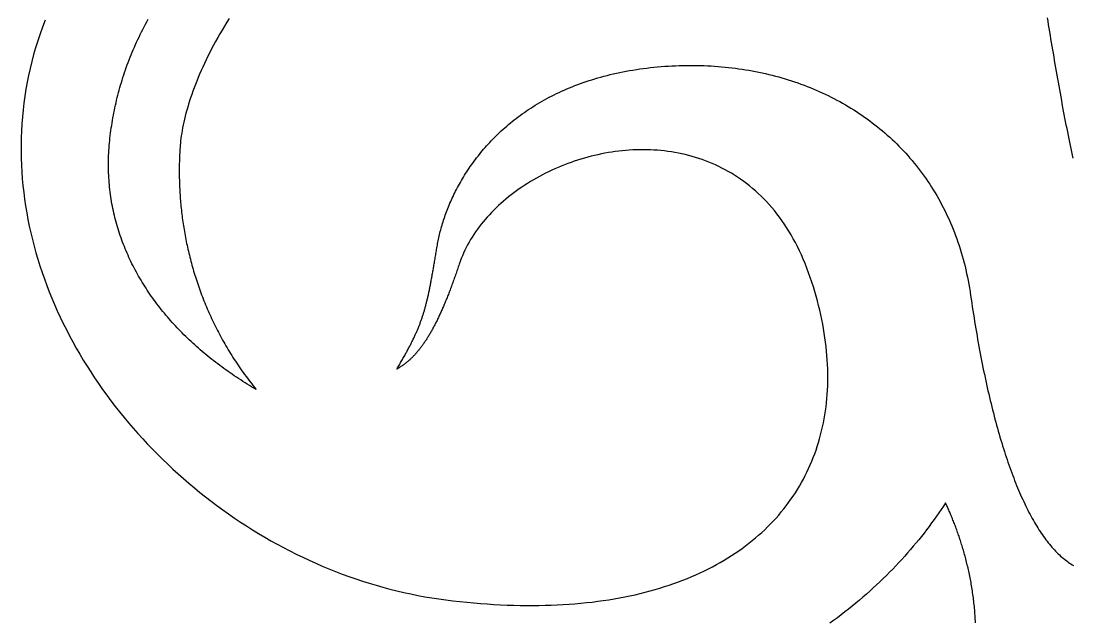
# Model space of a CAD drawing. Extents: x 5 to 105, y 2 to 136.
# Drawn here: x 43.33 to 54.73, y 53.78 to 60.29 of the extents above; entities that cross this region are included whole.
import ezdxf

# ---------------------------------------------------------------- set-up
doc = ezdxf.new("R2010")
doc.units = 0
doc.layers.get('0').update_dxf_attribs({"linetype": 'CONTINUOUS'})

msp = doc.modelspace()

# ---------------------------------------------------------------- linework, layer by layer
at = {"color": 7}
for points in [[(43.5894, 60.3013, 0), (43.5615, 60.2268, 0), (43.5353, 60.1521, 0), (43.5107, 60.0774, 0), (43.4877, 60.0026, 0), (43.4664, 59.9278, 0), (43.4466, 59.8528, 0), (43.4285, 59.7779, 0), (43.4119, 59.7029, 0), (43.3969, 59.6278, 0), (43.3834, 59.5528, 0), (43.3715, 59.4778, 0), (43.361, 59.4027, 0), (43.3521, 59.3277, 0), (43.3447, 59.2528, 0), (43.3388, 59.1779, 0), (43.3344, 59.103, 0), (43.3314, 59.0283, 0), (43.3298, 58.9536, 0), (43.3297, 58.879, 0), (43.331, 58.8045, 0), (43.3337, 58.7301, 0), (43.3378, 58.6559, 0), (43.3433, 58.5818, 0), (43.3502, 58.5079, 0), (43.3584, 58.4342, 0), (43.3679, 58.3606, 0), (43.3788, 58.2872, 0), (43.391, 58.2141, 0), (43.4045, 58.1411, 0), (43.4193, 58.0684, 0), (43.4353, 57.996, 0), (43.4527, 57.9237, 0), (43.4712, 57.8518, 0), (43.4911, 57.7801, 0), (43.5121, 57.7087, 0), (43.5343, 57.6377, 0), (43.5578, 57.5669, 0), (43.5824, 57.4964, 0), (43.6082, 57.4264, 0), (43.6352, 57.3566, 0), (43.6633, 57.2872, 0), (43.6926, 57.2182, 0), (43.7229, 57.1496, 0), (43.7544, 57.0814, 0), (43.787, 57.0136, 0), (43.8206, 56.9462, 0), (43.8553, 56.8792, 0), (43.8911, 56.8127, 0), (43.9279, 56.7467, 0), (43.9658, 56.6811, 0), (44.0046, 56.616, 0), (44.0445, 56.5514, 0), (44.0853, 56.4873, 0), (44.1272, 56.4238, 0), (44.17, 56.3607, 0), (44.2137, 56.2982, 0), (44.2584, 56.2363, 0), (44.304, 56.1749, 0), (44.3505, 56.1141, 0), (44.3979, 56.0539, 0), (44.4462, 55.9944, 0), (44.4954, 55.9354, 0), (44.5455, 55.877, 0), (44.5963, 55.8193, 0), (44.6481, 55.7623, 0), (44.7006, 55.7059, 0), (44.754, 55.6502, 0), (44.8081, 55.5951, 0), (44.863, 55.5408, 0), (44.9187, 55.4872, 0), (44.9752, 55.4343, 0), (45.0324, 55.3821, 0), (45.0903, 55.3307, 0), (45.1489, 55.2801, 0), (45.2083, 55.2302, 0), (45.2683, 55.1811, 0), (45.329, 55.1329, 0), (45.3904, 55.0854, 0), (45.4525, 55.0387, 0), (45.5151, 54.9929, 0), (45.5784, 54.9479, 0), (45.6423, 54.9038, 0), (45.7068, 54.8605, 0), (45.7719, 54.8181, 0), (45.8376, 54.7767, 0), (45.9038, 54.7361, 0), (45.9706, 54.6964, 0), (46.0379, 54.6577, 0), (46.1058, 54.6199, 0), (46.1741, 54.5831, 0), (46.243, 54.5472, 0), (46.3123, 54.5123, 0), (46.3821, 54.4784, 0), (46.4523, 54.4455, 0), (46.523, 54.4136, 0), (46.5942, 54.3828, 0), (46.6657, 54.3529, 0), (46.7376, 54.3242, 0), (46.81, 54.2964, 0), (46.8827, 54.2698, 0), (46.9558, 54.2443, 0), (47.0292, 54.2198, 0), (47.103, 54.1965, 0), (47.1771, 54.1742, 0), (47.2515, 54.1531, 0), (47.3262, 54.1332, 0), (47.4012, 54.1144, 0), (47.4765, 54.0968, 0), (47.5521, 54.0804, 0), (47.6279, 54.0651, 0), (47.7039, 54.0511, 0), (47.7801, 54.0383, 0), (47.8566, 54.0267, 0), (47.9332, 54.0164, 0)], [(44.2936, 59.0235, 0), (44.2968, 59.051, 0), (44.3003, 59.0784, 0), (44.304, 59.1058, 0), (44.3079, 59.1332, 0), (44.312, 59.1606, 0), (44.3163, 59.188, 0), (44.3208, 59.2154, 0), (44.3256, 59.2427, 0), (44.3306, 59.2701, 0), (44.3358, 59.2974, 0), (44.3412, 59.3248, 0), (44.3468, 59.3521, 0), (44.3527, 59.3795, 0), (44.3589, 59.4068, 0), (44.3652, 59.4341, 0), (44.3718, 59.4614, 0), (44.3787, 59.4888, 0), (44.3857, 59.5161, 0), (44.3931, 59.5434, 0), (44.4007, 59.5708, 0), (44.4085, 59.5981, 0), (44.4166, 59.6254, 0), (44.4249, 59.6528, 0), (44.4335, 59.6801, 0), (44.4424, 59.7075, 0), (44.4515, 59.7348, 0), (44.4609, 59.7622, 0), (44.4705, 59.7896, 0), (44.4804, 59.817, 0), (44.4906, 59.8443, 0), (44.5011, 59.8718, 0), (44.5118, 59.8992, 0), (44.5229, 59.9266, 0), (44.5342, 59.954, 0), (44.5458, 59.9815, 0), (44.5576, 60.009, 0), (44.5698, 60.0365, 0), (44.5822, 60.064, 0), (44.595, 60.0915, 0), (44.608, 60.119, 0), (44.6214, 60.1466, 0), (44.635, 60.1742, 0), (44.6489, 60.2018, 0), (44.6632, 60.2294, 0), (44.6777, 60.257, 0), (44.6926, 60.2847, 0), (44.7078, 60.3124, 0)], [(45.5858, 60.3202, 0), (45.5593, 60.2781, 0), (45.5336, 60.2363, 0), (45.5086, 60.1946, 0), (45.4844, 60.1532, 0), (45.4608, 60.112, 0), (45.4381, 60.0711, 0), (45.416, 60.0304, 0), (45.3947, 59.9901, 0), (45.374, 59.95, 0), (45.3541, 59.9102, 0), (45.3349, 59.8707, 0), (45.3163, 59.8315, 0), (45.2984, 59.7927, 0), (45.2813, 59.7543, 0), (45.2648, 59.7162, 0), (45.2489, 59.6784, 0), (45.2337, 59.6411, 0), (45.2192, 59.6041, 0), (45.2053, 59.5676, 0), (45.1921, 59.5315, 0), (45.1795, 59.4958, 0), (45.1675, 59.4605, 0), (45.1561, 59.4258, 0), (45.1454, 59.3915, 0), (45.1353, 59.3576, 0), (45.1258, 59.3243, 0), (45.1168, 59.2915, 0), (45.1085, 59.2591, 0), (45.1008, 59.2274, 0), (45.0936, 59.1961, 0), (45.087, 59.1654, 0), (45.081, 59.1353, 0), (45.0756, 59.1057, 0), (45.0707, 59.0768, 0), (45.0663, 59.0484, 0), (45.0625, 59.0207, 0), (45.0593, 58.9936, 0), (45.0566, 58.9671, 0), (45.0544, 58.9413, 0)], [(54.7299, 58.8039, 0), (54.7224, 58.8384, 0), (54.7149, 58.8732, 0), (54.7075, 58.9084, 0), (54.7001, 58.944, 0), (54.6927, 58.9799, 0), (54.6853, 59.0162, 0), (54.6779, 59.0528, 0), (54.6705, 59.0897, 0), (54.6632, 59.1268, 0), (54.6559, 59.1643, 0), (54.6486, 59.2019, 0), (54.6413, 59.2398, 0), (54.6341, 59.278, 0), (54.6269, 59.3163, 0), (54.6197, 59.3548, 0), (54.6125, 59.3934, 0), (54.6054, 59.4322, 0), (54.5983, 59.4712, 0), (54.5912, 59.5102, 0), (54.5842, 59.5494, 0), (54.5772, 59.5886, 0), (54.5702, 59.6279, 0), (54.5632, 59.6672, 0), (54.5563, 59.7066, 0), (54.5494, 59.746, 0), (54.5426, 59.7853, 0), (54.5358, 59.8247, 0), (54.529, 59.864, 0), (54.5223, 59.9032, 0), (54.5156, 59.9424, 0), (54.509, 59.9815, 0), (54.5024, 60.0205, 0), (54.4958, 60.0593, 0), (54.4893, 60.098, 0), (54.4829, 60.1366, 0), (54.4765, 60.175, 0), (54.4701, 60.2132, 0), (54.4638, 60.2512, 0), (54.4575, 60.2889, 0), (54.4513, 60.3264, 0)], [(47.8407, 57.8618, 0), (47.8434, 57.8777, 0), (47.8464, 57.8937, 0), (47.8495, 57.9099, 0), (47.8528, 57.9262, 0), (47.8564, 57.9427, 0), (47.8601, 57.9593, 0), (47.864, 57.9761, 0), (47.8681, 57.993, 0), (47.8723, 58.0101, 0), (47.8768, 58.0272, 0), (47.8815, 58.0445, 0), (47.8864, 58.0619, 0), (47.8915, 58.0794, 0), (47.8968, 58.0971, 0), (47.9023, 58.1148, 0), (47.908, 58.1327, 0), (47.914, 58.1506, 0), (47.9201, 58.1686, 0), (47.9265, 58.1868, 0), (47.933, 58.205, 0), (47.9398, 58.2233, 0), (47.9468, 58.2417, 0), (47.954, 58.2601, 0), (47.9615, 58.2786, 0), (47.9691, 58.2972, 0), (47.977, 58.3159, 0), (47.9852, 58.3346, 0), (47.9935, 58.3533, 0), (48.0021, 58.3722, 0), (48.0109, 58.391, 0), (48.0199, 58.4099, 0), (48.0292, 58.4288, 0), (48.0387, 58.4478, 0), (48.0485, 58.4668, 0), (48.0585, 58.4858, 0), (48.0687, 58.5049, 0), (48.0792, 58.5239, 0), (48.0899, 58.543, 0), (48.1009, 58.5621, 0), (48.1121, 58.5812, 0), (48.1235, 58.6003, 0), (48.1353, 58.6194, 0), (48.1472, 58.6384, 0), (48.1595, 58.6575, 0), (48.1719, 58.6766, 0), (48.1847, 58.6956, 0), (48.1977, 58.7146, 0), (48.2109, 58.7336, 0), (48.2245, 58.7525, 0), (48.2383, 58.7714, 0), (48.2523, 58.7903, 0), (48.2666, 58.8091, 0), (48.2812, 58.8279, 0), (48.2961, 58.8466, 0), (48.3112, 58.8653, 0), (48.3266, 58.8839, 0), (48.3423, 58.9024, 0), (48.3583, 58.9209, 0), (48.3745, 58.9393, 0), (48.3911, 58.9576, 0), (48.4079, 58.9759, 0), (48.425, 58.994, 0), (48.4424, 59.0121, 0), (48.46, 59.0301, 0), (48.478, 59.0479, 0), (48.4962, 59.0657, 0), (48.5148, 59.0834, 0), (48.5336, 59.1009, 0), (48.5528, 59.1184, 0), (48.5722, 59.1357, 0), (48.5919, 59.1529, 0), (48.612, 59.17, 0), (48.6323, 59.1869, 0), (48.6529, 59.2038, 0), (48.6739, 59.2204, 0), (48.6951, 59.237, 0), (48.7167, 59.2533, 0), (48.7386, 59.2696, 0), (48.7608, 59.2856, 0), (48.7833, 59.3016, 0), (48.8061, 59.3173, 0), (48.8292, 59.3329, 0), (48.8527, 59.3483, 0), (48.8764, 59.3636, 0), (48.9005, 59.3786, 0), (48.925, 59.3935, 0), (48.9497, 59.4082, 0), (48.9748, 59.4227, 0), (49.0002, 59.437, 0), (49.0259, 59.4511, 0), (49.052, 59.465, 0), (49.0784, 59.4787, 0), (49.1052, 59.4922, 0), (49.1322, 59.5054, 0), (49.1596, 59.5185, 0), (49.1874, 59.5313, 0), (49.2155, 59.5439, 0), (49.244, 59.5562, 0), (49.2727, 59.5683, 0), (49.3019, 59.5802, 0), (49.3314, 59.5918, 0), (49.3612, 59.6032, 0), (49.3914, 59.6143, 0), (49.4219, 59.6252, 0), (49.4528, 59.6358, 0), (49.4841, 59.6462, 0), (49.5157, 59.6562, 0), (49.5477, 59.666, 0), (49.58, 59.6756, 0), (49.6127, 59.6848, 0), (49.6458, 59.6938, 0), (49.6793, 59.7024, 0), (49.7131, 59.7108, 0), (49.7472, 59.7189, 0), (49.7818, 59.7266, 0), (49.8167, 59.7341, 0), (49.852, 59.7412, 0), (49.8877, 59.7481, 0), (49.9237, 59.7546, 0), (49.9602, 59.7608, 0), (49.997, 59.7667, 0), (50.0342, 59.7722, 0), (50.0718, 59.7774, 0), (50.1098, 59.7823, 0), (50.1481, 59.7868, 0), (50.1869, 59.791, 0), (50.226, 59.7948, 0)], [(50.226, 59.7948, 0), (50.2653, 59.7982, 0), (50.3046, 59.8013, 0), (50.3437, 59.8039, 0), (50.3828, 59.8062, 0), (50.4218, 59.8081, 0), (50.4607, 59.8096, 0), (50.4996, 59.8107, 0), (50.5383, 59.8114, 0), (50.577, 59.8117, 0), (50.6155, 59.8116, 0), (50.654, 59.8112, 0), (50.6923, 59.8103, 0), (50.7306, 59.8091, 0), (50.7687, 59.8075, 0), (50.8067, 59.8055, 0), (50.8446, 59.8031, 0), (50.8824, 59.8003, 0), (50.9201, 59.7972, 0), (50.9576, 59.7937, 0), (50.9951, 59.7898, 0), (51.0324, 59.7855, 0), (51.0695, 59.7808, 0), (51.1065, 59.7757, 0), (51.1434, 59.7703, 0), (51.1801, 59.7645, 0), (51.2167, 59.7583, 0), (51.2532, 59.7518, 0), (51.2895, 59.7449, 0), (51.3256, 59.7376, 0), (51.3616, 59.7299, 0), (51.3974, 59.7218, 0), (51.4331, 59.7134, 0), (51.4685, 59.7046, 0), (51.5039, 59.6954, 0), (51.539, 59.6859, 0), (51.574, 59.676, 0), (51.6088, 59.6657, 0), (51.6434, 59.6551, 0), (51.6778, 59.6441, 0), (51.712, 59.6327, 0), (51.746, 59.6209, 0), (51.7799, 59.6088, 0), (51.8135, 59.5964, 0), (51.847, 59.5835, 0), (51.8802, 59.5703, 0), (51.9133, 59.5568, 0), (51.9461, 59.5428, 0), (51.9787, 59.5285, 0), (52.0111, 59.5139, 0), (52.0433, 59.4989, 0), (52.0752, 59.4835, 0), (52.1069, 59.4678, 0), (52.1384, 59.4517, 0), (52.1697, 59.4353, 0), (52.2007, 59.4185, 0), (52.2315, 59.4013, 0), (52.2621, 59.3838, 0), (52.2924, 59.3659, 0), (52.3225, 59.3477, 0), (52.3523, 59.3291, 0), (52.3818, 59.3102, 0), (52.4111, 59.2909, 0), (52.4402, 59.2713, 0), (52.469, 59.2513, 0), (52.4975, 59.231, 0), (52.5257, 59.2103, 0), (52.5537, 59.1893, 0), (52.5814, 59.1679, 0), (52.6088, 59.1462, 0), (52.636, 59.1242, 0), (52.6628, 59.1018, 0), (52.6894, 59.079, 0), (52.7157, 59.0559, 0), (52.7417, 59.0325, 0), (52.7674, 59.0087, 0), (52.7928, 58.9845, 0), (52.8179, 58.9601, 0), (52.8426, 58.9353, 0), (52.8671, 58.9101, 0), (52.8913, 58.8846, 0), (52.9151, 58.8588, 0), (52.9387, 58.8326, 0), (52.9619, 58.8061, 0), (52.9848, 58.7793, 0), (53.0073, 58.7521, 0), (53.0296, 58.7246, 0), (53.0515, 58.6968, 0), (53.073, 58.6686, 0), (53.0943, 58.6401, 0), (53.1151, 58.6113, 0), (53.1357, 58.5821, 0), (53.1559, 58.5526, 0), (53.1757, 58.5227, 0), (53.1952, 58.4926, 0), (53.2143, 58.4621, 0), (53.2331, 58.4313, 0), (53.2515, 58.4001, 0), (53.2695, 58.3686, 0), (53.2872, 58.3368, 0), (53.3045, 58.3047, 0), (53.3214, 58.2723, 0), (53.3379, 58.2395, 0), (53.3541, 58.2064, 0), (53.3698, 58.173, 0), (53.3852, 58.1392, 0), (53.4002, 58.1052, 0), (53.4148, 58.0708, 0), (53.429, 58.0361, 0), (53.4428, 58.001, 0), (53.4562, 57.9657, 0), (53.4692, 57.93, 0), (53.4817, 57.8941, 0), (53.4939, 57.8578, 0), (53.5056, 57.8212, 0), (53.517, 57.7842, 0), (53.5279, 57.747, 0), (53.5383, 57.7095, 0), (53.5484, 57.6716, 0), (53.558, 57.6334, 0), (53.5672, 57.5949, 0), (53.5759, 57.5561, 0), (53.5843, 57.517, 0), (53.5921, 57.4776, 0), (53.5995, 57.4379, 0), (53.6065, 57.3978, 0), (53.613, 57.3575, 0), (53.6191, 57.3168, 0)], [(45.8769, 56.2988, 0), (45.8527, 56.313, 0), (45.8286, 56.3273, 0), (45.8046, 56.3417, 0), (45.7808, 56.3563, 0), (45.7571, 56.371, 0), (45.7335, 56.3858, 0), (45.7101, 56.4008, 0), (45.6868, 56.4159, 0), (45.6636, 56.4311, 0), (45.6406, 56.4465, 0), (45.6177, 56.462, 0), (45.5949, 56.4776, 0), (45.5723, 56.4934, 0), (45.5499, 56.5093, 0), (45.5276, 56.5253, 0), (45.5054, 56.5415, 0), (45.4834, 56.5578, 0), (45.4615, 56.5742, 0), (45.4398, 56.5907, 0), (45.4183, 56.6074, 0), (45.3969, 56.6242, 0), (45.3756, 56.6411, 0), (45.3545, 56.6582, 0), (45.3336, 56.6754, 0), (45.3128, 56.6927, 0), (45.2922, 56.7101, 0), (45.2718, 56.7277, 0), (45.2515, 56.7453, 0), (45.2314, 56.7631, 0), (45.2114, 56.7811, 0), (45.1917, 56.7991, 0), (45.1721, 56.8173, 0), (45.1526, 56.8356, 0), (45.1334, 56.854, 0), (45.1143, 56.8725, 0), (45.0953, 56.8912, 0), (45.0766, 56.9099, 0), (45.0581, 56.9288, 0), (45.0397, 56.9478, 0), (45.0215, 56.967, 0), (45.0035, 56.9862, 0), (44.9856, 57.0056, 0), (44.968, 57.025, 0), (44.9505, 57.0446, 0), (44.9333, 57.0643, 0), (44.9162, 57.0842, 0), (44.8993, 57.1041, 0), (44.8826, 57.1242, 0), (44.8661, 57.1443, 0), (44.8498, 57.1646, 0), (44.8337, 57.185, 0), (44.8178, 57.2055, 0), (44.8021, 57.2261, 0), (44.7866, 57.2468, 0), (44.7713, 57.2676, 0), (44.7562, 57.2886, 0), (44.7413, 57.3096, 0), (44.7266, 57.3308, 0), (44.7121, 57.3521, 0), (44.6978, 57.3734, 0), (44.6838, 57.3949, 0), (44.6699, 57.4165, 0), (44.6563, 57.4382, 0), (44.6429, 57.46, 0), (44.6297, 57.4819, 0), (44.6167, 57.5039, 0), (44.6039, 57.526, 0), (44.5914, 57.5482, 0), (44.579, 57.5705, 0), (44.5669, 57.593, 0), (44.5551, 57.6155, 0), (44.5434, 57.6381, 0), (44.532, 57.6608, 0), (44.5208, 57.6837, 0), (44.5099, 57.7066, 0), (44.4992, 57.7296, 0), (44.4887, 57.7527, 0), (44.4784, 57.776, 0), (44.4684, 57.7993, 0), (44.4586, 57.8227, 0), (44.4491, 57.8462, 0), (44.4398, 57.8698, 0), (44.4307, 57.8935, 0), (44.4219, 57.9173, 0), (44.4133, 57.9412, 0), (44.405, 57.9652, 0), (44.3969, 57.9893, 0), (44.3891, 58.0135, 0), (44.3815, 58.0377, 0), (44.3742, 58.0621, 0), (44.3672, 58.0865, 0), (44.3603, 58.1111, 0), (44.3538, 58.1357, 0), (44.3475, 58.1605, 0), (44.3415, 58.1853, 0), (44.3357, 58.2102, 0), (44.3302, 58.2352, 0), (44.3249, 58.2602, 0), (44.3199, 58.2854, 0), (44.3152, 58.3107, 0), (44.3107, 58.336, 0), (44.3066, 58.3614, 0), (44.3026, 58.3869, 0), (44.299, 58.4125, 0), (44.2956, 58.4382, 0), (44.2925, 58.464, 0), (44.2897, 58.4898, 0), (44.2872, 58.5158, 0), (44.2849, 58.5418, 0), (44.2829, 58.5679, 0), (44.2813, 58.594, 0), (44.2798, 58.6203, 0), (44.2787, 58.6466, 0), (44.2779, 58.6731, 0), (44.2773, 58.6996, 0), (44.277, 58.7261, 0), (44.2771, 58.7528, 0), (44.2774, 58.7795, 0), (44.278, 58.8063, 0), (44.2789, 58.8332, 0), (44.2801, 58.8602, 0), (44.2816, 58.8872, 0), (44.2834, 58.9143, 0), (44.2855, 58.9415, 0), (44.2879, 58.9688, 0), (44.2906, 58.9961, 0), (44.2936, 59.0235, 0)], [(45.0544, 58.9413, 0), (45.053, 58.9223, 0), (45.0517, 58.9032, 0), (45.0505, 58.8841, 0), (45.0493, 58.8649, 0), (45.0483, 58.8457, 0), (45.0474, 58.8263, 0), (45.0466, 58.8069, 0), (45.0459, 58.7875, 0), (45.0453, 58.7679, 0), (45.0448, 58.7484, 0), (45.0444, 58.7287, 0), (45.0441, 58.709, 0), (45.0439, 58.6892, 0), (45.0438, 58.6694, 0), (45.0438, 58.6495, 0), (45.0439, 58.6295, 0), (45.0441, 58.6095, 0), (45.0445, 58.5895, 0), (45.0449, 58.5694, 0), (45.0454, 58.5492, 0), (45.0461, 58.529, 0), (45.0468, 58.5087, 0), (45.0477, 58.4884, 0), (45.0487, 58.468, 0), (45.0498, 58.4476, 0), (45.051, 58.4271, 0), (45.0523, 58.4066, 0), (45.0538, 58.3861, 0), (45.0553, 58.3655, 0), (45.057, 58.3448, 0), (45.0588, 58.3241, 0), (45.0607, 58.3034, 0), (45.0627, 58.2827, 0), (45.0648, 58.2618, 0), (45.0671, 58.241, 0), (45.0695, 58.2201, 0), (45.072, 58.1992, 0), (45.0746, 58.1783, 0), (45.0773, 58.1573, 0), (45.0802, 58.1363, 0), (45.0832, 58.1152, 0), (45.0863, 58.0941, 0), (45.0895, 58.073, 0), (45.0929, 58.0519, 0), (45.0963, 58.0307, 0), (45.1, 58.0095, 0), (45.1037, 57.9883, 0), (45.1076, 57.9671, 0), (45.1116, 57.9458, 0), (45.1157, 57.9245, 0), (45.1199, 57.9032, 0), (45.1243, 57.8819, 0), (45.1288, 57.8605, 0), (45.1335, 57.8392, 0), (45.1383, 57.8178, 0), (45.1432, 57.7964, 0), (45.1482, 57.775, 0), (45.1534, 57.7536, 0), (45.1587, 57.7321, 0), (45.1642, 57.7107, 0), (45.1698, 57.6892, 0), (45.1755, 57.6677, 0), (45.1814, 57.6462, 0), (45.1874, 57.6247, 0), (45.1935, 57.6032, 0), (45.1998, 57.5817, 0), (45.2063, 57.5602, 0), (45.2128, 57.5387, 0), (45.2195, 57.5172, 0), (45.2264, 57.4957, 0), (45.2334, 57.4741, 0), (45.2405, 57.4526, 0), (45.2478, 57.4311, 0), (45.2553, 57.4096, 0), (45.2629, 57.3881, 0), (45.2706, 57.3665, 0), (45.2785, 57.345, 0), (45.2865, 57.3235, 0), (45.2947, 57.302, 0), (45.303, 57.2806, 0), (45.3115, 57.2591, 0), (45.3201, 57.2376, 0), (45.3289, 57.2162, 0), (45.3379, 57.1947, 0), (45.3469, 57.1733, 0), (45.3562, 57.1519, 0), (45.3656, 57.1305, 0), (45.3752, 57.1091, 0), (45.3849, 57.0877, 0), (45.3947, 57.0664, 0), (45.4048, 57.045, 0), (45.415, 57.0237, 0), (45.4253, 57.0025, 0), (45.4358, 56.9812, 0), (45.4465, 56.96, 0), (45.4573, 56.9387, 0), (45.4683, 56.9175, 0), (45.4794, 56.8964, 0), (45.4908, 56.8752, 0), (45.5022, 56.8541, 0), (45.5139, 56.8331, 0), (45.5257, 56.812, 0), (45.5377, 56.791, 0), (45.5498, 56.77, 0), (45.5621, 56.7491, 0), (45.5746, 56.7282, 0), (45.5873, 56.7073, 0), (45.6001, 56.6864, 0), (45.6131, 56.6656, 0), (45.6263, 56.6449, 0), (45.6396, 56.6242, 0), (45.6531, 56.6035, 0), (45.6668, 56.5828, 0), (45.6806, 56.5622, 0), (45.6947, 56.5417, 0), (45.7089, 56.5212, 0), (45.7232, 56.5007, 0), (45.7378, 56.4803, 0), (45.7525, 56.4599, 0), (45.7675, 56.4396, 0), (45.7825, 56.4193, 0), (45.7978, 56.3991, 0), (45.8133, 56.379, 0), (45.8289, 56.3588, 0), (45.8447, 56.3388, 0), (45.8607, 56.3188, 0), (45.8769, 56.2988, 0)], [(51.8814, 57.5122, 0), (51.8636, 57.5631, 0), (51.8451, 57.613, 0), (51.8258, 57.6618, 0), (51.806, 57.7095, 0), (51.7854, 57.7562, 0), (51.7643, 57.8018, 0), (51.7425, 57.8464, 0), (51.72, 57.8899, 0), (51.697, 57.9324, 0), (51.6734, 57.9739, 0), (51.6491, 58.0144, 0), (51.6244, 58.0538, 0), (51.599, 58.0923, 0), (51.5731, 58.1297, 0), (51.5467, 58.1662, 0), (51.5197, 58.2017, 0), (51.4923, 58.2362, 0), (51.4643, 58.2697, 0), (51.4358, 58.3023, 0), (51.4069, 58.3339, 0), (51.3775, 58.3646, 0), (51.3477, 58.3943, 0), (51.3174, 58.4231, 0), (51.2867, 58.451, 0), (51.2555, 58.478, 0), (51.224, 58.504, 0), (51.1921, 58.5292, 0), (51.1598, 58.5534, 0), (51.1271, 58.5767, 0), (51.0941, 58.5992, 0), (51.0607, 58.6208, 0), (51.027, 58.6415, 0), (50.9929, 58.6613, 0), (50.9586, 58.6803, 0), (50.924, 58.6985, 0), (50.8891, 58.7158, 0), (50.8539, 58.7322, 0), (50.8184, 58.7478, 0), (50.7827, 58.7626, 0), (50.7468, 58.7766, 0), (50.7106, 58.7898, 0), (50.6743, 58.8022, 0), (50.6377, 58.8138, 0), (50.6009, 58.8246, 0), (50.564, 58.8346, 0), (50.5269, 58.8438, 0), (50.4896, 58.8523, 0), (50.4522, 58.86, 0), (50.4147, 58.8669, 0), (50.3771, 58.8731, 0), (50.3393, 58.8786, 0), (50.3015, 58.8833, 0), (50.2636, 58.8873, 0), (50.2256, 58.8906, 0), (50.1876, 58.8932, 0), (50.1495, 58.8951, 0), (50.1114, 58.8963, 0), (50.0732, 58.8967, 0), (50.0351, 58.8965, 0), (49.9969, 58.8957, 0), (49.9588, 58.8941, 0), (49.9207, 58.8919, 0), (49.8826, 58.889, 0), (49.8446, 58.8855, 0), (49.8067, 58.8813, 0), (49.7688, 58.8765, 0), (49.731, 58.8711, 0), (49.6933, 58.8651, 0), (49.6558, 58.8584, 0), (49.6183, 58.8511, 0), (49.581, 58.8432, 0), (49.5438, 58.8348, 0), (49.5068, 58.8257, 0), (49.47, 58.8161, 0), (49.4333, 58.8059, 0), (49.3969, 58.7951, 0), (49.3606, 58.7837, 0), (49.3246, 58.7719, 0), (49.2888, 58.7594, 0), (49.2532, 58.7464, 0), (49.2179, 58.7329, 0), (49.1829, 58.7189, 0), (49.1481, 58.7043, 0), (49.1137, 58.6893, 0), (49.0795, 58.6737, 0), (49.0457, 58.6577, 0), (49.0121, 58.6411, 0), (48.979, 58.6241, 0), (48.9461, 58.6065, 0), (48.9137, 58.5886, 0), (48.8816, 58.5701, 0), (48.8499, 58.5512, 0), (48.8186, 58.5319, 0), (48.7877, 58.5121, 0), (48.7572, 58.4918, 0), (48.7272, 58.4712, 0), (48.6976, 58.4501, 0), (48.6684, 58.4286, 0), (48.6398, 58.4067, 0), (48.6116, 58.3844, 0), (48.5839, 58.3617, 0), (48.5567, 58.3386, 0), (48.5301, 58.3152, 0), (48.504, 58.2913, 0), (48.4784, 58.2671, 0), (48.4533, 58.2426, 0), (48.4289, 58.2176, 0), (48.405, 58.1924, 0), (48.3817, 58.1668, 0), (48.359, 58.1409, 0), (48.3369, 58.1146, 0), (48.3155, 58.0881, 0), (48.2947, 58.0612, 0), (48.2745, 58.034, 0), (48.255, 58.0065, 0), (48.2362, 57.9787, 0), (48.2181, 57.9507, 0), (48.2006, 57.9224, 0), (48.1839, 57.8938, 0), (48.1679, 57.8649, 0), (48.1526, 57.8358, 0), (48.1381, 57.8065, 0), (48.1243, 57.7769, 0), (48.1114, 57.747, 0), (48.0991, 57.717, 0), (48.0877, 57.6867, 0), (48.0771, 57.6562, 0)], [(47.4013, 56.5191, 0), (47.4085, 56.5311, 0), (47.4155, 56.543, 0), (47.4225, 56.5547, 0), (47.4293, 56.5663, 0), (47.4361, 56.5778, 0), (47.4427, 56.5892, 0), (47.4493, 56.6004, 0), (47.4558, 56.6116, 0), (47.4621, 56.6226, 0), (47.4684, 56.6335, 0), (47.4745, 56.6444, 0), (47.4806, 56.6551, 0), (47.4866, 56.6657, 0), (47.4925, 56.6763, 0), (47.4983, 56.6867, 0), (47.504, 56.6971, 0), (47.5096, 56.7073, 0), (47.5152, 56.7175, 0), (47.5206, 56.7276, 0), (47.526, 56.7376, 0), (47.5312, 56.7475, 0), (47.5364, 56.7574, 0), (47.5416, 56.7672, 0), (47.5466, 56.7769, 0), (47.5515, 56.7865, 0), (47.5564, 56.7961, 0), (47.5612, 56.8056, 0), (47.5659, 56.8151, 0), (47.5706, 56.8245, 0), (47.5752, 56.8338, 0), (47.5797, 56.8431, 0), (47.5841, 56.8523, 0), (47.5885, 56.8615, 0), (47.5927, 56.8706, 0), (47.597, 56.8797, 0), (47.6011, 56.8888, 0), (47.6052, 56.8978, 0), (47.6092, 56.9068, 0), (47.6132, 56.9157, 0), (47.6171, 56.9246, 0), (47.6209, 56.9335, 0), (47.6247, 56.9423, 0), (47.6284, 56.9512, 0), (47.6321, 56.96, 0), (47.6357, 56.9688, 0), (47.6392, 56.9775, 0), (47.6427, 56.9863, 0), (47.6461, 56.9951, 0), (47.6495, 57.0038, 0), (47.6528, 57.0125, 0), (47.6561, 57.0213, 0), (47.6593, 57.03, 0), (47.6625, 57.0387, 0), (47.6656, 57.0474, 0), (47.6687, 57.0562, 0), (47.6718, 57.0649, 0), (47.6747, 57.0737, 0), (47.6777, 57.0824, 0), (47.6806, 57.0912, 0), (47.6835, 57.1, 0), (47.6863, 57.1089, 0), (47.6891, 57.1177, 0), (47.6918, 57.1266, 0), (47.6946, 57.1355, 0), (47.6972, 57.1444, 0), (47.6999, 57.1534, 0), (47.7025, 57.1624, 0), (47.7051, 57.1714, 0), (47.7076, 57.1805, 0), (47.7102, 57.1896, 0), (47.7127, 57.1988, 0), (47.7151, 57.208, 0), (47.7176, 57.2173, 0), (47.72, 57.2266, 0), (47.7224, 57.236, 0), (47.7247, 57.2454, 0), (47.7271, 57.2549, 0), (47.7294, 57.2644, 0), (47.7317, 57.2741, 0), (47.734, 57.2838, 0), (47.7363, 57.2935, 0), (47.7385, 57.3034, 0), (47.7407, 57.3133, 0), (47.743, 57.3232, 0), (47.7452, 57.3333, 0), (47.7474, 57.3435, 0), (47.7496, 57.3537, 0), (47.7517, 57.364, 0), (47.7539, 57.3744, 0), (47.7561, 57.385, 0), (47.7582, 57.3956, 0), (47.7604, 57.4063, 0), (47.7625, 57.4171, 0), (47.7646, 57.428, 0), (47.7668, 57.439, 0), (47.7689, 57.4501, 0), (47.771, 57.4613, 0), (47.7732, 57.4727, 0), (47.7753, 57.4841, 0), (47.7775, 57.4957, 0), (47.7796, 57.5074, 0), (47.7818, 57.5192, 0), (47.7839, 57.5311, 0), (47.7861, 57.5432, 0), (47.7883, 57.5554, 0), (47.7905, 57.5678, 0), (47.7927, 57.5802, 0), (47.7949, 57.5928, 0), (47.7971, 57.6056, 0), (47.7993, 57.6185, 0), (47.8016, 57.6315, 0), (47.8039, 57.6447, 0), (47.8061, 57.658, 0), (47.8085, 57.6715, 0), (47.8108, 57.6851, 0), (47.8131, 57.6989, 0), (47.8155, 57.7129, 0), (47.8179, 57.727, 0), (47.8203, 57.7413, 0), (47.8228, 57.7557, 0), (47.8252, 57.7704, 0), (47.8277, 57.7852, 0), (47.8303, 57.8001, 0), (47.8328, 57.8153, 0), (47.8354, 57.8306, 0), (47.838, 57.8461, 0), (47.8407, 57.8618, 0)], [(48.0771, 57.6562, 0), (48.0722, 57.6414, 0), (48.0673, 57.6268, 0), (48.0623, 57.6122, 0), (48.0574, 57.5977, 0), (48.0525, 57.5834, 0), (48.0476, 57.5691, 0), (48.0427, 57.5549, 0), (48.0378, 57.5409, 0), (48.0329, 57.5269, 0), (48.028, 57.513, 0), (48.0231, 57.4992, 0), (48.0183, 57.4856, 0), (48.0134, 57.472, 0), (48.0085, 57.4585, 0), (48.0036, 57.4451, 0), (47.9988, 57.4318, 0), (47.9939, 57.4186, 0), (47.989, 57.4055, 0), (47.9841, 57.3925, 0), (47.9793, 57.3796, 0), (47.9744, 57.3668, 0), (47.9695, 57.3541, 0), (47.9647, 57.3415, 0), (47.9598, 57.329, 0), (47.9549, 57.3165, 0), (47.9501, 57.3042, 0), (47.9452, 57.292, 0), (47.9403, 57.2798, 0), (47.9354, 57.2678, 0), (47.9306, 57.2558, 0), (47.9257, 57.244, 0), (47.9208, 57.2322, 0), (47.9159, 57.2205, 0), (47.911, 57.2089, 0), (47.9061, 57.1975, 0), (47.9012, 57.1861, 0), (47.8963, 57.1748, 0), (47.8914, 57.1636, 0), (47.8865, 57.1525, 0), (47.8816, 57.1414, 0), (47.8767, 57.1305, 0), (47.8718, 57.1197, 0), (47.8668, 57.1089, 0), (47.8619, 57.0983, 0), (47.857, 57.0877, 0), (47.852, 57.0773, 0), (47.847, 57.0669, 0), (47.8421, 57.0566, 0), (47.8371, 57.0464, 0), (47.8321, 57.0363, 0), (47.8271, 57.0263, 0), (47.8221, 57.0164, 0), (47.8171, 57.0066, 0), (47.8121, 56.9968, 0), (47.8071, 56.9872, 0), (47.802, 56.9776, 0), (47.797, 56.9682, 0), (47.7919, 56.9588, 0), (47.7869, 56.9495, 0), (47.7818, 56.9403, 0), (47.7767, 56.9312, 0), (47.7716, 56.9222, 0), (47.7665, 56.9132, 0), (47.7614, 56.9044, 0), (47.7562, 56.8956, 0), (47.7511, 56.887, 0), (47.7459, 56.8784, 0), (47.7407, 56.8699, 0), (47.7356, 56.8615, 0), (47.7303, 56.8532, 0), (47.7251, 56.845, 0), (47.7199, 56.8368, 0), (47.7146, 56.8288, 0), (47.7094, 56.8208, 0), (47.7041, 56.8129, 0), (47.6988, 56.8052, 0), (47.6935, 56.7975, 0), (47.6882, 56.7898, 0), (47.6828, 56.7823, 0), (47.6775, 56.7749, 0), (47.6721, 56.7675, 0), (47.6667, 56.7602, 0), (47.6613, 56.7531, 0), (47.6559, 56.746, 0), (47.6504, 56.7389, 0), (47.645, 56.732, 0), (47.6395, 56.7252, 0), (47.634, 56.7184, 0), (47.6284, 56.7117, 0), (47.6229, 56.7051, 0), (47.6173, 56.6986, 0), (47.6118, 56.6922, 0), (47.6062, 56.6859, 0), (47.6005, 56.6796, 0), (47.5949, 56.6734, 0), (47.5892, 56.6674, 0), (47.5835, 56.6613, 0), (47.5778, 56.6554, 0), (47.5721, 56.6496, 0), (47.5663, 56.6438, 0), (47.5605, 56.6382, 0), (47.5547, 56.6326, 0), (47.5489, 56.6271, 0), (47.5431, 56.6216, 0), (47.5372, 56.6163, 0), (47.5313, 56.611, 0), (47.5254, 56.6058, 0), (47.5194, 56.6007, 0), (47.5135, 56.5957, 0), (47.5075, 56.5908, 0), (47.5014, 56.5859, 0), (47.4954, 56.5812, 0), (47.4893, 56.5765, 0), (47.4832, 56.5719, 0), (47.4771, 56.5673, 0), (47.4709, 56.5629, 0), (47.4647, 56.5585, 0), (47.4585, 56.5542, 0), (47.4523, 56.55, 0), (47.446, 56.5459, 0), (47.4397, 56.5418, 0), (47.4334, 56.5378, 0), (47.427, 56.5339, 0), (47.4206, 56.5301, 0), (47.4142, 56.5264, 0), (47.4078, 56.5227, 0), (47.4013, 56.5191, 0)], [(47.9332, 54.0164, 0), (48.0097, 54.007, 0), (48.0854, 53.9985, 0), (48.1605, 53.9908, 0), (48.2348, 53.9838, 0), (48.3085, 53.9776, 0), (48.3816, 53.9722, 0), (48.4539, 53.9676, 0), (48.5256, 53.9637, 0), (48.5966, 53.9605, 0), (48.6669, 53.9582, 0), (48.7365, 53.9565, 0), (48.8054, 53.9556, 0), (48.8737, 53.9555, 0), (48.9413, 53.9561, 0), (49.0081, 53.9574, 0), (49.0743, 53.9594, 0), (49.1398, 53.9621, 0), (49.2046, 53.9656, 0), (49.2687, 53.9697, 0), (49.3321, 53.9746, 0), (49.3949, 53.9801, 0), (49.4569, 53.9864, 0), (49.5182, 53.9933, 0), (49.5788, 54.0009, 0), (49.6388, 54.0092, 0), (49.698, 54.0182, 0), (49.7565, 54.0278, 0), (49.8144, 54.0381, 0), (49.8715, 54.0491, 0), (49.9279, 54.0607, 0), (49.9836, 54.0729, 0), (50.0386, 54.0858, 0), (50.0929, 54.0994, 0), (50.1465, 54.1135, 0), (50.1994, 54.1283, 0), (50.2516, 54.1437, 0), (50.303, 54.1598, 0), (50.3538, 54.1764, 0), (50.4038, 54.1937, 0), (50.4531, 54.2115, 0), (50.5017, 54.23, 0), (50.5496, 54.249, 0), (50.5967, 54.2687, 0), (50.6432, 54.2889, 0), (50.6889, 54.3097, 0), (50.7339, 54.3311, 0), (50.7782, 54.353, 0), (50.8217, 54.3755, 0), (50.8645, 54.3986, 0), (50.9066, 54.4222, 0), (50.948, 54.4463, 0), (50.9886, 54.471, 0), (51.0286, 54.4963, 0), (51.0677, 54.5221, 0), (51.1062, 54.5484, 0), (51.1439, 54.5752, 0), (51.1809, 54.6025, 0), (51.2171, 54.6304, 0), (51.2527, 54.6588, 0), (51.2874, 54.6877, 0), (51.3215, 54.717, 0), (51.3548, 54.7469, 0), (51.3873, 54.7773, 0), (51.4191, 54.8081, 0), (51.4502, 54.8394, 0), (51.4805, 54.8712, 0), (51.5101, 54.9035, 0), (51.539, 54.9362, 0), (51.5671, 54.9694, 0), (51.5944, 55.0031, 0), (51.621, 55.0372, 0), (51.6469, 55.0717, 0), (51.6719, 55.1067, 0), (51.6963, 55.1421, 0), (51.7199, 55.178, 0), (51.7427, 55.2142, 0), (51.7648, 55.2509, 0), (51.7861, 55.288, 0), (51.8067, 55.3256, 0), (51.8265, 55.3635, 0), (51.8455, 55.4018, 0), (51.8638, 55.4405, 0), (51.8813, 55.4796, 0), (51.8981, 55.5191, 0), (51.9141, 55.559, 0), (51.9293, 55.5993, 0), (51.9438, 55.6399, 0), (51.9575, 55.6809, 0), (51.9704, 55.7222, 0), (51.9826, 55.7639, 0), (51.994, 55.806, 0), (52.0046, 55.8484, 0), (52.0144, 55.8911, 0), (52.0235, 55.9342, 0), (52.0318, 55.9776, 0), (52.0393, 56.0214, 0), (52.046, 56.0654, 0), (52.052, 56.1098, 0), (52.0572, 56.1545, 0), (52.0616, 56.1995, 0), (52.0652, 56.2448, 0), (52.068, 56.2904, 0), (52.0701, 56.3363, 0), (52.0714, 56.3824, 0), (52.0718, 56.4289, 0), (52.0715, 56.4756, 0), (52.0704, 56.5226, 0), (52.0686, 56.5699, 0), (52.0659, 56.6174, 0), (52.0624, 56.6652, 0), (52.0582, 56.7132, 0), (52.0531, 56.7615, 0), (52.0473, 56.8101, 0), (52.0406, 56.8588, 0), (52.0332, 56.9078, 0), (52.025, 56.957, 0), (52.0159, 57.0065, 0), (52.0061, 57.0562, 0), (51.9955, 57.106, 0), (51.984, 57.1561, 0), (51.9718, 57.2064, 0), (51.9587, 57.2569, 0), (51.9449, 57.3076, 0), (51.9302, 57.3585, 0), (51.9148, 57.4095, 0), (51.8985, 57.4608, 0), (51.8814, 57.5122, 0)], [(53.6191, 57.3168, 0), (53.6249, 57.2761, 0), (53.6309, 57.2356, 0), (53.6369, 57.1952, 0), (53.6431, 57.155, 0), (53.6493, 57.115, 0), (53.6556, 57.0751, 0), (53.6619, 57.0355, 0), (53.6684, 56.996, 0), (53.6749, 56.9567, 0), (53.6816, 56.9176, 0), (53.6883, 56.8787, 0), (53.6951, 56.84, 0), (53.7019, 56.8015, 0), (53.7089, 56.7632, 0), (53.7159, 56.7251, 0), (53.7231, 56.6872, 0), (53.7303, 56.6495, 0), (53.7375, 56.612, 0), (53.7449, 56.5747, 0), (53.7524, 56.5376, 0), (53.7599, 56.5008, 0), (53.7675, 56.4642, 0), (53.7752, 56.4278, 0), (53.783, 56.3916, 0), (53.7909, 56.3556, 0), (53.7988, 56.3199, 0), (53.8068, 56.2844, 0), (53.815, 56.2491, 0), (53.8231, 56.2141, 0), (53.8314, 56.1793, 0), (53.8398, 56.1448, 0), (53.8482, 56.1105, 0), (53.8567, 56.0764, 0), (53.8653, 56.0426, 0), (53.874, 56.009, 0), (53.8828, 55.9757, 0), (53.8916, 55.9427, 0), (53.9005, 55.9099, 0), (53.9095, 55.8773, 0), (53.9186, 55.845, 0), (53.9278, 55.813, 0), (53.937, 55.7813, 0), (53.9463, 55.7498, 0), (53.9557, 55.7186, 0), (53.9652, 55.6877, 0), (53.9748, 55.657, 0), (53.9844, 55.6267, 0), (53.9942, 55.5966, 0), (54.004, 55.5668, 0), (54.0138, 55.5372, 0), (54.0238, 55.508, 0), (54.0339, 55.4791, 0), (54.044, 55.4504, 0), (54.0542, 55.4221, 0), (54.0645, 55.394, 0), (54.0748, 55.3663, 0), (54.0853, 55.3388, 0), (54.0958, 55.3117, 0), (54.1064, 55.2848, 0), (54.1171, 55.2583, 0), (54.1278, 55.2321, 0), (54.1386, 55.2062, 0), (54.1496, 55.1806, 0), (54.1605, 55.1554, 0), (54.1716, 55.1304, 0), (54.1828, 55.1058, 0), (54.194, 55.0815, 0), (54.2053, 55.0576, 0), (54.2167, 55.034, 0), (54.2281, 55.0107, 0), (54.2397, 54.9877, 0), (54.2513, 54.9651, 0), (54.263, 54.9428, 0), (54.2747, 54.9209, 0), (54.2866, 54.8993, 0), (54.2985, 54.8781, 0), (54.3105, 54.8572, 0), (54.3226, 54.8367, 0), (54.3347, 54.8165, 0), (54.347, 54.7967, 0), (54.3593, 54.7773, 0), (54.3717, 54.7582, 0), (54.3841, 54.7395, 0), (54.3967, 54.7211, 0), (54.4093, 54.7031, 0), (54.422, 54.6855, 0), (54.4348, 54.6683, 0), (54.4476, 54.6514, 0), (54.4605, 54.635, 0), (54.4735, 54.6189, 0), (54.4866, 54.6032, 0), (54.4997, 54.5879, 0), (54.513, 54.5729, 0), (54.5263, 54.5584, 0), (54.5396, 54.5442, 0), (54.5531, 54.5305, 0), (54.5666, 54.5172, 0), (54.5802, 54.5042, 0), (54.5939, 54.4917, 0), (54.6077, 54.4795, 0), (54.6215, 54.4678, 0), (54.6354, 54.4565, 0), (54.6494, 54.4456, 0), (54.6634, 54.4351, 0), (54.6776, 54.4251, 0), (54.6918, 54.4154, 0), (54.706, 54.4062, 0), (54.7204, 54.3974, 0), (54.7348, 54.3891, 0)], [(53.3469, 55.0689, 0), (53.3232, 55.0324, 0), (53.2989, 54.9959, 0), (53.2742, 54.9594, 0), (53.2489, 54.9229, 0), (53.223, 54.8865, 0), (53.1967, 54.8501, 0), (53.1698, 54.8138, 0), (53.1424, 54.7775, 0), (53.1145, 54.7413, 0), (53.0861, 54.7052, 0), (53.0572, 54.6692, 0), (53.0278, 54.6333, 0), (52.9978, 54.5975, 0), (52.9674, 54.5618, 0), (52.9365, 54.5262, 0), (52.905, 54.4907, 0), (52.8731, 54.4554, 0), (52.8406, 54.4203, 0), (52.8077, 54.3853, 0), (52.7743, 54.3505, 0), (52.7404, 54.3158, 0), (52.706, 54.2814, 0), (52.6711, 54.2471, 0), (52.6358, 54.213, 0), (52.5999, 54.1792, 0), (52.5636, 54.1456, 0), (52.5269, 54.1122, 0), (52.4896, 54.079, 0), (52.4519, 54.0461, 0), (52.4137, 54.0134, 0), (52.375, 53.981, 0), (52.3359, 53.9489, 0), (52.2963, 53.9171, 0), (52.2563, 53.8855, 0), (52.2158, 53.8543, 0), (52.1748, 53.8233, 0), (52.1334, 53.7927, 0), (52.0916, 53.7624, 0)], [(53.6719, 53.7684, 0), (53.6709, 53.7883, 0), (53.6699, 53.8081, 0), (53.6687, 53.8278, 0), (53.6674, 53.8474, 0), (53.666, 53.867, 0), (53.6645, 53.8864, 0), (53.6629, 53.9058, 0), (53.6611, 53.9251, 0), (53.6593, 53.9443, 0), (53.6573, 53.9634, 0), (53.6553, 53.9824, 0), (53.6531, 54.0014, 0), (53.6508, 54.0202, 0), (53.6485, 54.039, 0), (53.646, 54.0576, 0), (53.6435, 54.0762, 0), (53.6408, 54.0947, 0), (53.6381, 54.1131, 0), (53.6352, 54.1313, 0), (53.6323, 54.1495, 0), (53.6293, 54.1676, 0), (53.6262, 54.1856, 0), (53.6231, 54.2035, 0), (53.6198, 54.2213, 0), (53.6165, 54.239, 0), (53.6131, 54.2566, 0), (53.6096, 54.2741, 0), (53.606, 54.2915, 0), (53.6024, 54.3088, 0), (53.5987, 54.326, 0), (53.5949, 54.3431, 0), (53.5911, 54.3601, 0), (53.5871, 54.3769, 0), (53.5832, 54.3937, 0), (53.5791, 54.4104, 0), (53.575, 54.4269, 0), (53.5709, 54.4434, 0), (53.5667, 54.4597, 0), (53.5624, 54.4759, 0), (53.5581, 54.492, 0), (53.5537, 54.508, 0), (53.5493, 54.5239, 0), (53.5448, 54.5397, 0), (53.5403, 54.5553, 0), (53.5358, 54.5709, 0), (53.5312, 54.5863, 0), (53.5265, 54.6016, 0), (53.5218, 54.6168, 0), (53.5171, 54.6319, 0), (53.5124, 54.6469, 0), (53.5076, 54.6617, 0), (53.5028, 54.6764, 0), (53.4979, 54.691, 0), (53.493, 54.7055, 0), (53.4881, 54.7198, 0), (53.4832, 54.7341, 0), (53.4782, 54.7482, 0), (53.4733, 54.7622, 0), (53.4683, 54.776, 0), (53.4632, 54.7898, 0), (53.4582, 54.8034, 0), (53.4532, 54.8168, 0), (53.4481, 54.8302, 0), (53.443, 54.8434, 0), (53.4379, 54.8565, 0), (53.4329, 54.8694, 0), (53.4278, 54.8823, 0), (53.4227, 54.8949, 0), (53.4176, 54.9075, 0), (53.4125, 54.9199, 0), (53.4074, 54.9322, 0), (53.4023, 54.9444, 0), (53.3972, 54.9564, 0), (53.3921, 54.9683, 0), (53.387, 54.98, 0), (53.3819, 54.9916, 0), (53.3769, 55.0031, 0), (53.3718, 55.0144, 0), (53.3668, 55.0256, 0), (53.3618, 55.0366, 0), (53.3568, 55.0475, 0), (53.3518, 55.0583, 0), (53.3469, 55.0689, 0)]]:
    msp.add_polyline3d(points, dxfattribs=at)

doc.saveas('drawing.dxf')
